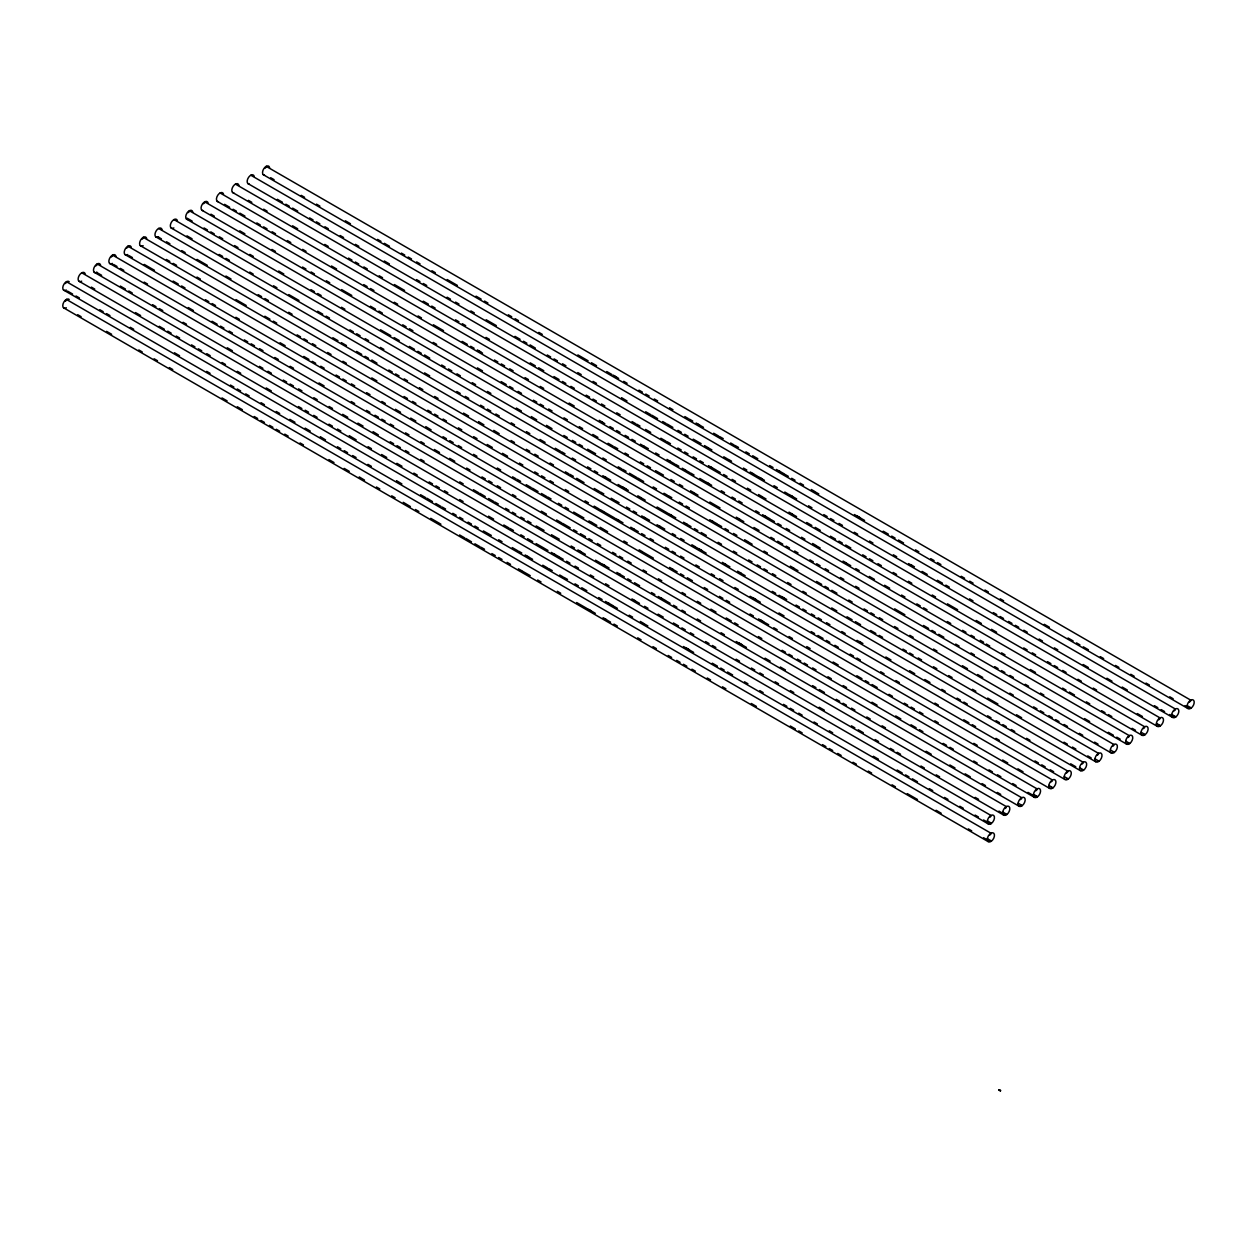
<?xml version="1.0" encoding="UTF-8"?>
<svg xmlns="http://www.w3.org/2000/svg" width="1257" height="1257" viewBox="0 0 1257 1257"><rect width="100%" height="100%" fill="white"/><g stroke="black" fill="none" stroke-linecap="round" stroke-linejoin="round"><path stroke-width="1.5" d="M998.844 1090.102L1000.572 1090.825L999.032 1089.662M999.598 1089.803L999.221 1089.85M1000.321 1090.95L1000.572 1090.338M65.175 283.579L66.401 282.574M95.909 265.84L97.135 264.834M111.276 256.978L112.501 255.972M126.643 248.1L127.868 247.095M65.175 301.334L66.401 300.329M142.01 239.223L143.235 238.217M188.11 212.622L189.336 211.6M203.477 203.744L204.702 202.738M264.928 168.249L266.17 167.244M989.699 817.349L990.925 816.343M1005.066 808.487L1006.291 807.481M1020.433 799.609L1021.658 798.604M1035.799 790.747L1037.025 789.742M1051.166 781.87L1052.392 780.864M989.699 835.104L990.925 834.098M1066.533 772.992L1067.759 771.987M1081.9 764.13L1083.125 763.125M1097.267 755.253L1098.492 754.247M1112.634 746.391L1113.859 745.37M1128 737.513L1129.226 736.508M1143.367 728.636L1144.593 727.63M1158.734 719.774L1159.96 718.768M1174.101 710.896L1175.326 709.891M1189.468 702.019L1190.693 701.013M1189.373 707.942L1190.599 707.581L1187.205 705.617M1174.007 716.804L1175.232 716.443L1171.838 714.495M1158.64 725.682L1159.865 725.32L1156.471 723.372M1143.273 734.544L1144.498 734.198L1141.105 732.234M1127.922 743.421L1129.132 743.06L1125.738 741.111M1112.555 752.299L1113.765 751.937L1110.387 749.973M1097.188 761.161L1098.398 760.799L1095.02 758.851M1081.821 770.038L1083.031 769.677L1079.653 767.728M1066.455 778.9L1067.664 778.554L1064.286 776.59M1051.088 787.778L1052.298 787.416L1048.919 785.468M1035.721 796.655L1036.931 796.294L1033.553 794.33M1020.354 805.517L1021.564 805.171L1018.186 803.207M1004.987 814.395L1006.197 814.033L1002.819 812.085M989.62 823.272L990.83 822.911L987.452 820.947M989.62 841.012L990.83 840.65L987.452 838.702M266.17 166.348L1190.693 700.118M613.18 375.105L616.558 377.069M689.37 419.1L692.764 421.064M696.142 423.012L699.536 424.96M719.852 436.698L723.246 438.646M735.094 445.497L738.488 447.445M779.12 470.919L784.195 473.842M811.299 489.492L814.677 491.44M857.007 515.889L860.401 517.837M270.679 177.724L274.073 179.672M301.224 195.338L304.618 197.302M316.497 204.153L319.891 206.101M345.361 220.792L350.452 223.73M377.603 239.396L380.997 241.344M384.391 243.308L389.481 246.246M401.376 253.097L404.77 255.045M408.164 257.009L411.558 258.973M416.648 261.912L420.042 263.86M431.921 270.711L435.315 272.675M447.193 279.525L457.375 285.402M476.057 296.165L481.148 299.103M484.542 301.067L487.936 303.016M508.299 314.769L511.693 316.717M515.087 318.681L518.481 320.645M538.86 332.382L542.254 334.346M577.89 354.898L588.072 360.775M591.466 362.739L596.556 365.661M606.754 371.538L611.845 374.476M615.239 376.44L618.633 378.388M623.723 381.327L627.117 383.291M638.996 390.141L642.39 392.105M645.784 394.054L649.178 396.018M654.269 398.956L657.662 400.904M669.557 407.755L672.951 409.719M684.829 416.57L688.223 418.534M698.405 424.41L703.496 427.333M713.677 433.209L718.768 436.148M263.279 174.692L1187.802 708.461M250.803 175.226L1175.326 708.995M277.373 199.313L282.464 202.251M285.858 204.215L289.251 206.164M292.645 208.128L297.736 211.066M309.631 217.917L313.024 219.881M316.418 221.829L319.812 223.793M324.903 226.731L328.297 228.68M340.176 235.53L343.57 237.494M355.448 244.345L358.842 246.309M384.312 260.985L389.403 263.923M416.554 279.588L419.948 281.537M423.342 283.501L426.736 285.465M447.115 297.202L450.509 299.166M455.6 302.104L458.994 304.053M470.872 310.919L474.266 312.867M486.145 319.718L496.326 325.594M515.009 336.357L520.099 339.296M523.493 341.26L526.887 343.208M530.077 344.874L535.372 348.11M547.251 354.961L550.645 356.925M554.038 358.874L557.432 360.838M562.523 363.776L565.917 365.724M577.796 372.575L581.205 374.539M593.084 381.39L596.478 383.354M621.524 397.668L627.023 400.967M645.689 411.746L650.796 414.669M651.99 415.266L657.584 418.597M662.675 421.535L666.069 423.483M667.231 424.065L672.856 427.396M677.947 430.334L681.341 432.298M684.735 434.246L688.129 436.21M693.22 439.149L701.107 443.611M704.486 445.575L707.88 447.523M708.492 447.963L711.886 449.912M728.196 459.261L731.574 461.209M743.437 468.06L746.815 470.008M750.209 471.972L753.587 473.92M758.678 476.859L762.056 478.807M773.919 485.658L777.297 487.606M789.145 494.457L792.538 496.405M911.074 564.833L914.452 566.797M247.912 183.569L1172.435 717.338M235.436 184.103L1159.975 717.873M248.43 200.35L251.824 202.314M263.703 209.165L267.097 211.129M292.567 225.804L297.658 228.743M324.809 244.408L328.203 246.372M348.566 258.109L351.96 260.073M355.37 262.022L358.764 263.986M363.854 266.924L367.248 268.872M379.127 275.739L382.521 277.687M394.399 284.538L404.581 290.414M423.263 301.177L428.354 304.115M431.748 306.08L435.142 308.044M455.505 319.781L458.899 321.745M462.293 323.693L465.687 325.657M486.05 337.41L489.444 339.359M530.187 362.849L535.278 365.787M538.672 367.751L543.762 370.689M553.944 376.566L559.035 379.504M562.445 381.452L565.839 383.416M570.929 386.355L574.323 388.303M586.202 395.154L589.596 397.118M592.99 399.082L596.384 401.03M601.475 403.968L604.868 405.932M616.747 412.783L620.141 414.731M632.035 421.582L635.429 423.546M636.639 424.143L640.017 426.092M645.611 429.423L650.702 432.361M660.883 438.237L665.974 441.16M667.106 441.726L670.5 443.69M677.853 448.026L681.247 449.975M684.641 451.939L688.035 453.887M693.126 456.825L696.519 458.789M711.132 467.148L716.223 470.087M758.552 494.52L761.931 496.484M789.019 512.118L792.413 514.082M232.545 192.447L1157.069 726.216M220.069 192.965L1144.608 726.735M477.33 349.917L480.724 351.866M599.259 420.294L602.637 422.258M643.285 445.716L648.361 448.655M666.98 459.402L670.374 461.35M675.449 464.289L678.843 466.253M682.221 468.201L685.615 470.149M690.69 473.088L694.068 475.052M705.931 481.887L709.309 483.835M721.172 490.686L724.551 492.634M765.199 516.108L770.274 519.031M812.603 543.48L815.997 545.428M843.086 561.078L846.464 563.026M980.24 640.253L983.618 642.217M224.579 204.325L229.67 207.264M233.064 209.228L236.457 211.192M239.851 213.14L244.942 216.078M256.821 222.929L260.215 224.893M263.609 226.841L267.018 228.805M272.109 231.744L275.503 233.708M287.382 240.558L290.776 242.507M302.654 249.357L306.048 251.321M331.502 265.997L336.609 268.935M363.76 284.601L367.154 286.565M370.548 288.513L373.942 290.477M394.305 302.23L397.699 304.178M418.078 315.931L421.472 317.88M433.351 324.746L443.532 330.607M462.199 341.385L467.29 344.324M470.684 346.272L474.093 348.236M479.184 351.174L482.578 353.123M494.457 359.973L497.851 361.937M501.244 363.901L504.638 365.85M509.729 368.788L513.123 370.752M525.002 377.603L528.396 379.551M540.274 386.418L543.684 388.366M569.138 403.057L574.229 405.995M601.38 421.645L604.774 423.609M609.881 426.547L613.275 428.496M616.668 430.46L620.062 432.424M625.153 435.362L628.547 437.31M631.941 439.274L635.335 441.223M640.426 444.161L643.82 446.125M655.698 452.976L659.092 454.94M669.274 460.8L674.365 463.739M217.178 201.309L1141.702 735.078M204.718 201.843L1129.242 735.612M210.909 214.177L214.303 216.141M239.757 230.832L244.848 233.755M272.015 249.42L275.409 251.384M302.56 267.05L305.954 268.998M311.045 271.936L314.439 273.9M326.333 280.751L329.727 282.699M341.605 289.566L351.787 295.426M370.454 306.205L375.544 309.143M378.938 311.092L382.332 313.056M402.711 324.793L406.105 326.757M409.499 328.721L412.893 330.67M433.256 342.423L436.65 344.371M477.393 367.877L482.484 370.815M501.15 381.578L506.241 384.516M509.635 386.465L513.029 388.429M518.12 391.367L521.514 393.331M533.408 400.182L536.802 402.13M540.196 404.094L543.59 406.042M548.68 408.981L552.074 410.945M563.953 417.795L567.347 419.759M579.226 426.61L582.62 428.558M592.817 434.435L597.908 437.373M608.089 443.25L613.18 446.188M614.359 446.769L617.753 448.718M625.059 453.039L628.453 455.003M640.332 461.853L643.725 463.802M647.119 465.766L650.513 467.714M655.604 470.652L663.476 475.115M690.564 490.764L693.943 492.713M736.288 517.161L739.666 519.11M201.811 210.186L1126.335 743.955M189.351 210.72L1113.875 744.49M187.057 218.168L192.148 221.091M204.027 227.957L207.421 229.905M210.815 231.869L214.209 233.818M219.299 236.756L222.693 238.72M234.588 245.571L237.982 247.535M249.86 254.385L253.254 256.334M278.708 271.025L283.799 273.963M310.966 289.629L314.36 291.577M317.754 293.541L321.148 295.489M341.511 307.242L344.905 309.206M380.557 329.758L390.738 335.635M394.132 337.583L399.223 340.521M409.405 346.398L414.496 349.336M417.89 351.284L421.284 353.248M424.599 354.945L429.768 358.151M441.663 365.001L445.057 366.95M448.45 368.914L451.844 370.878M456.935 373.8L460.329 375.764M472.208 382.615L475.602 384.579M487.48 391.43L490.874 393.378M516.344 408.069L521.435 411.008M531.271 416.538L536.708 419.822M546.512 425.337L551.98 428.621M563.859 435.472L567.253 437.436M572.359 440.374L575.753 442.323M579.147 444.287L582.541 446.251M587.632 449.189L595.614 453.683M602.904 457.988L606.298 459.952M618.177 466.803L621.571 468.767M622.702 469.332L626.096 471.281M629.474 473.229L636.843 477.566M637.943 478.116L643.647 481.494M653.184 486.915L656.578 488.879M668.425 495.714L671.804 497.678M712.452 521.136L717.527 524.075M744.615 539.709L748.009 541.673M790.339 566.106L793.733 568.07M186.445 219.048L1110.968 752.817M173.985 219.582L1098.508 753.352M561.628 451.797L565.006 453.761M605.638 477.22L610.729 480.158M622.576 486.993L625.97 488.957M637.818 495.792L641.211 497.741M668.3 513.39L671.678 515.339M683.541 522.189L686.919 524.138M186.963 235.845L192.054 238.783M219.221 254.448L222.615 256.397M226.009 258.361L229.403 260.309M249.766 272.062L253.16 274.026M273.523 285.763L276.917 287.727M288.811 294.578L298.993 300.454M317.66 311.217L322.75 314.156M326.144 316.12L329.538 318.068M349.917 329.821L353.311 331.769M356.705 333.733L360.099 335.698M365.19 338.62L368.584 340.584M380.462 347.435L383.856 349.399M424.599 372.889L429.69 375.827M456.841 391.493L460.235 393.441M465.326 396.379L468.72 398.343M480.598 405.194L483.992 407.158M487.402 409.106L490.796 411.07M495.887 414.009L499.28 415.957M511.159 422.808L514.553 424.772M526.432 431.622L529.826 433.586M540.007 439.447L545.098 442.385M555.295 448.262L560.386 451.2M572.265 458.051L575.659 460.015M587.538 466.866L590.931 468.83M594.325 470.778L597.719 472.742M602.81 475.68L606.204 477.629M618.083 484.479L628.28 490.356M171.078 227.926L1095.601 761.695M158.618 228.46L1083.141 762.229M158.021 236.882L161.415 238.846M166.505 241.784L169.899 243.732M181.778 250.583L185.172 252.547M197.066 259.398L207.248 265.274M225.914 276.037L231.005 278.975M258.156 294.641L261.566 296.589M264.96 298.553L268.354 300.517M288.717 312.255L292.111 314.219M332.854 337.709L337.944 340.647M341.338 342.611L346.429 345.534M356.611 351.41L361.702 354.348M365.096 356.312L368.49 358.261M371.852 359.973L376.974 363.163M388.853 370.014L392.247 371.978M395.641 373.926L399.05 375.89M404.141 378.828L407.535 380.777M419.414 387.627L422.808 389.591M434.686 396.442L438.08 398.406M463.534 413.082L468.641 416.02M478.524 421.566L483.914 424.835M493.765 430.365L499.186 433.649M511.065 440.5L514.459 442.448M526.337 449.299L529.731 451.263M534.822 454.201L538.232 456.165M550.11 463.016L553.504 464.964M565.383 471.815L568.777 473.779M569.955 474.36L573.349 476.309M576.727 478.273L584.049 482.594M594.231 488.454L599.322 491.393M600.437 491.958L603.831 493.907M611.216 498.243L614.61 500.207M615.679 500.757L619.072 502.706M644.464 517.381L649.539 520.304M659.705 526.164L664.78 529.103M691.869 544.752L695.262 546.701M698.656 548.649L702.034 550.613M722.351 562.35L725.745 564.299M737.592 571.134L740.986 573.098M781.618 596.556L786.693 599.495M859.505 641.526L862.899 643.49M155.711 236.803L1080.234 770.572M143.251 237.322L1067.774 771.091M166.411 259.461L169.805 261.409M173.215 263.373L176.609 265.337M196.972 277.074L200.366 279.038M236.002 299.59L246.199 305.467M264.866 316.23L269.956 319.168M273.35 321.132L276.744 323.08M297.108 334.833L300.502 336.797M303.895 338.746L307.289 340.71M312.396 343.648L315.79 345.596M327.668 352.447L331.062 354.411M342.941 361.262L346.335 363.226M371.789 377.901L376.88 380.84M404.047 396.505L407.441 398.469M412.532 401.407L415.926 403.356M427.804 410.206L431.198 412.17M434.592 414.119L437.986 416.083M443.077 419.021L446.471 420.985M458.365 427.836L461.759 429.784M473.638 436.635L477.032 438.599M487.213 444.475L492.304 447.413M502.486 453.29L507.577 456.212M519.471 463.079L522.865 465.027M534.744 471.878L538.137 473.842M541.531 475.79L544.925 477.754M550.016 480.693L553.41 482.657M565.289 489.507L568.683 491.456M585.071 500.82L588.465 502.784M594.152 506.147L599.243 509.085M600.312 509.619L603.706 511.583M615.553 518.418L618.931 520.382M630.794 527.217L634.172 529.181M752.707 597.609L756.101 599.558M140.344 245.665L1064.868 779.434M127.884 246.199L1052.408 779.968M128.984 255.611L132.378 257.559M144.256 264.41L154.454 270.286M173.12 281.049L178.211 283.988M181.605 285.952L184.999 287.916M205.362 299.653L208.756 301.617M212.15 303.565L215.544 305.53M235.923 317.283L239.317 319.231M280.044 342.721L285.135 345.659M303.817 356.438L308.908 359.376M312.302 361.325L315.696 363.289M320.786 366.227L324.18 368.175M336.059 375.026L339.453 376.99M342.847 378.954L346.241 380.902M351.332 383.841L354.725 385.805M366.62 392.655L370.014 394.604M381.892 401.454L385.286 403.418M395.468 409.295L400.559 412.233M410.74 418.11L415.831 421.032M425.777 426.61L431.12 429.847M442.998 436.698L446.392 438.662M449.786 440.626L453.18 442.574M458.271 445.512L461.665 447.476M473.543 454.327L476.937 456.275M497.301 468.028L500.71 469.992M512.589 476.843L515.983 478.791M517.208 479.388L520.602 481.352M526.164 484.668L531.255 487.606M532.449 488.187L538.043 491.518M541.437 493.482L546.528 496.421M547.691 496.986L551.085 498.95M558.407 503.271L561.8 505.22M565.194 507.184L568.604 509.148M573.695 512.07L583.877 517.947M591.717 522.409L596.792 525.347M600.186 527.296L603.58 529.244M623.896 540.981L627.274 542.93M639.137 549.78L642.516 551.729M669.604 567.378L672.998 569.327M761.051 620.172L764.429 622.121M806.758 646.569L810.152 648.518M124.977 254.543L1049.501 788.312M112.517 255.077L1037.041 788.846M113.617 264.473L117.011 266.437M120.405 268.385L123.799 270.349M144.178 282.102L147.572 284.051M188.299 307.541L193.389 310.479M212.072 321.258L217.162 324.196M220.556 326.144L223.95 328.108M229.041 331.047L232.435 332.995M244.314 339.846L247.708 341.81M251.101 343.774L254.495 345.722M259.586 348.66L262.98 350.624M274.874 357.475L278.268 359.423M290.147 366.29L293.541 368.238M318.995 382.929L324.086 385.868M351.253 401.517L354.647 403.481M366.525 410.332L369.919 412.296M375.01 415.234L378.404 417.183M381.798 419.147L385.192 421.095M390.283 424.033L393.677 425.997M405.555 432.848L408.949 434.812M420.844 441.663L424.238 443.611M434.419 449.487L439.51 452.426M449.692 458.302L454.783 461.24M466.661 468.091L470.055 470.039M481.95 476.906L485.343 478.854M488.737 480.818L492.131 482.767M497.222 485.705L500.616 487.669M512.495 494.52L515.889 496.484M541.343 511.159L546.434 514.097M556.631 519.974L561.722 522.912M562.806 523.462L570.207 527.799M109.61 263.404L1034.15 797.174M97.15 263.939L1021.674 797.708M96.553 272.376L101.644 275.299M120.326 286.077L125.417 289.016M128.811 290.964L132.205 292.928M152.568 304.665L155.962 306.629M159.356 308.594L162.75 310.542M183.113 322.295L186.523 324.243M227.25 347.749L232.341 350.687M259.508 366.337L262.902 368.301M267.992 371.239L271.386 373.203M283.265 380.054L286.659 382.002M290.053 383.966L293.447 385.915M298.538 388.853L301.931 390.817M313.81 397.668L317.204 399.632M329.098 406.482L332.492 408.431M342.674 414.307L347.765 417.245M357.946 423.122L363.037 426.06M373.03 431.638L378.31 434.875M390.189 441.726L393.598 443.674M396.992 445.638L400.386 447.586M405.477 450.525L408.871 452.489M420.749 459.339L424.143 461.303M459.779 481.855L463.189 483.819M473.37 489.68L478.461 492.618M479.718 493.231L485.249 496.531M488.643 498.495L493.734 501.433M494.944 502.03L498.338 503.978M505.613 508.284L509.006 510.248M512.4 512.196L515.794 514.16M520.885 517.098L524.279 519.047M527.673 521.011L531.082 522.975M536.173 525.913L544.061 530.375M551.446 534.712L559.302 539.174M571.149 546.009L574.528 547.973M577.921 549.922L581.3 551.886M601.632 563.607L605.01 565.571M616.873 572.406L620.251 574.37M660.883 597.829L665.974 600.767M738.786 642.798L742.164 644.747M94.244 272.282L1018.783 806.051M81.784 272.816L1006.307 806.585M91.368 287.115L94.762 289.079M135.505 312.569L140.595 315.507M159.262 326.27L164.353 329.208M167.762 331.157L171.156 333.121M176.247 336.059L179.641 338.023M191.52 344.874L194.914 346.822M198.307 348.786L201.701 350.75M206.792 353.673L210.186 355.637M222.065 362.487L225.459 364.451M237.353 371.302L240.747 373.25M266.201 387.942L271.292 390.88M298.443 406.545L301.837 408.494M305.184 410.206L308.562 412.155M313.731 415.344L317.125 417.308M329.004 424.159L332.398 426.123M337.489 429.061L340.883 431.01M349.195 435.613L356.155 439.824M368.034 446.675L371.428 448.639M381.625 454.5L386.716 457.438M396.898 463.314L401.989 466.253M413.867 473.103L417.261 475.067M429.14 481.918L432.534 483.866M435.928 485.83L439.322 487.795M444.428 490.733L447.822 492.681M459.701 499.532L463.095 501.496M488.549 516.171L493.64 519.11M503.821 524.986L508.912 527.924M510.059 528.49L513.453 530.454M520.807 534.775L524.2 536.739M527.594 538.687L532.685 541.626M536.079 543.59L543.935 548.052M554.086 553.913L559.161 556.835M631.972 598.882L635.366 600.83M78.892 281.159L1003.416 814.929M66.417 281.678L990.94 815.447M67.517 291.09L72.607 294.028M76.001 295.992L79.411 297.94M99.774 309.693L103.168 311.642M106.562 313.606L109.956 315.57M130.319 327.307L133.713 329.271M174.456 352.761L179.547 355.7M206.698 371.365L210.092 373.313M230.471 385.066L233.865 387.03M237.259 388.979L240.653 390.943M245.744 393.881L249.137 395.829M261.016 402.68L264.41 404.644M276.289 411.495L279.683 413.459M289.88 419.335L294.971 422.258M305.152 428.134L310.243 431.072M320.284 436.666L325.516 439.887M337.395 446.738L340.788 448.702M344.182 450.65L347.576 452.614M352.667 455.553L356.077 457.501M367.955 464.352L371.349 466.316M396.489 480.661L401.894 483.929M420.561 494.708L425.667 497.646M426.971 498.259L432.455 501.559M435.849 503.507L440.94 506.445M442.213 507.058L445.591 509.006M452.819 513.296L456.212 515.26M459.606 517.224L463 519.172M468.091 522.111L471.485 524.075M474.879 526.023L478.273 527.987M483.364 530.925L491.314 535.403M498.652 539.74L502.046 541.688M512.227 547.565L517.318 550.503M518.403 551.053L521.796 553.001M525.175 554.966L528.568 556.914M548.885 568.651L552.263 570.599M564.126 577.45L567.504 579.398M608.152 602.857L613.227 605.795M640.316 621.445L643.71 623.393M686.039 647.826L689.417 649.79M987.436 821.842L990.83 823.806M63.526 290.021L988.049 823.791M66.417 299.433L990.94 833.202M77.698 314.706L81.108 316.67M106.562 331.345L111.653 334.283M138.804 349.949L142.198 351.913M154.092 358.764L157.486 360.712M169.365 367.563L172.759 369.527M221.986 397.919L227.077 400.857M237.259 406.718L242.35 409.656M254.228 416.507L257.622 418.471M261.016 420.435L264.41 422.383M269.501 425.322L272.895 427.286M276.289 429.234L279.683 431.198M284.773 434.136L288.183 436.085M300.062 442.951L303.456 444.899M328.91 459.591L334.001 462.529M344.182 468.39L349.273 471.328M359.235 476.906L364.561 480.143M376.44 486.993L379.834 488.957M391.713 495.808L395.107 497.756M403.261 502.313L410.379 506.571M415.47 509.509L418.864 511.473M430.758 518.324L440.94 524.2M459.606 534.963L464.697 537.902M465.907 538.483L471.485 541.814M474.879 543.778L479.97 546.701M481.148 547.282L484.542 549.246M491.864 553.567L495.258 555.515M498.652 557.48L502.046 559.428M507.137 562.366L510.531 564.33M518.403 568.793L521.796 570.757M522.409 571.181L530.25 575.643M557.354 591.277L560.732 593.241M587.82 608.875L591.214 610.823M603.061 617.674L606.455 619.622M63.526 307.776L988.049 841.546M730.647 442.998L734.041 444.962M745.904 451.829L749.298 453.777M752.692 455.741L757.782 458.679M769.645 465.546L773.039 467.494M776.433 469.458L779.811 471.422M784.902 474.36L788.296 476.324M791.69 478.273L795.068 480.237M800.159 483.175L803.553 485.139M815.416 492.006L818.81 493.954M854.414 514.537L864.58 520.414M883.231 531.192L888.322 534.131M891.716 536.095L895.11 538.059M898.504 540.007L903.579 542.945M915.457 549.812L918.836 551.776M930.714 558.627L934.092 560.591M937.486 562.555L940.88 564.503M961.228 576.272L964.622 578.236M969.697 581.174L973.091 583.122M984.969 589.989L988.348 591.953M1000.226 598.803L1003.605 600.767M1044.3 624.289L1049.391 627.227M1068.041 638.006L1073.117 640.944M1076.511 642.893L1079.904 644.857M1083.298 646.821L1088.389 649.759M1100.252 656.625L1103.646 658.574M1115.509 665.44L1118.903 667.404M1130.766 674.255L1134.16 676.219M1146.023 683.07L1149.417 685.034M1169.764 696.787L1173.158 698.751M1185.021 705.617L1188.415 707.565M723.765 456.778L727.159 458.742M752.582 473.433L757.672 476.372M761.066 478.336L764.445 480.3M784.792 492.053L788.186 494.017M791.58 495.965L796.671 498.903M808.534 505.77L811.928 507.734M823.791 514.584L827.185 516.548M830.578 518.513L833.957 520.461M839.048 523.415L842.441 525.363M854.304 532.23L857.698 534.194M869.561 541.044L872.955 543.008M893.303 554.761L896.697 556.725M908.56 563.576L911.953 565.54M922.119 571.416L927.21 574.355M937.376 580.247L942.467 583.185M945.861 585.134L949.255 587.098M969.603 598.851L972.981 600.815M993.329 612.583L996.722 614.532M1000.116 616.496L1003.51 618.46M1008.585 621.398L1011.979 623.362M1015.373 625.31L1018.767 627.274M1023.842 630.213L1027.236 632.177M1039.115 639.027L1042.493 640.991M1054.372 647.858L1057.75 649.806M1083.188 664.513L1088.279 667.451M1106.93 678.23L1112.005 681.168M1122.187 687.045L1127.262 689.983M1154.397 705.664L1157.791 707.628M1161.169 709.592L1164.563 711.541M1169.654 714.479L1173.048 716.443M699.913 460.753L703.307 462.702M708.398 465.64L711.792 467.604M716.867 470.542L720.261 472.506M723.655 474.47L727.049 476.419M732.124 479.373L735.518 481.321M747.396 488.187L750.775 490.151M762.653 497.002L766.032 498.966M791.47 513.657L796.561 516.596M806.727 522.488L811.818 525.426M815.212 527.374L820.287 530.313M830.468 536.205L835.544 539.143M838.938 541.091L842.331 543.055M845.725 545.019L850.816 547.958M862.679 554.808L866.073 556.772M869.467 558.737L872.845 560.701M877.936 563.639L881.33 565.587M893.193 572.454L896.587 574.418M908.45 581.268L911.844 583.232M932.191 594.985L935.585 596.949M947.448 603.816L957.614 609.692M976.265 620.471L981.356 623.409M991.522 629.286L996.612 632.224M1023.748 647.905L1027.126 649.869M1032.217 652.807L1035.611 654.771M1047.474 661.622L1050.868 663.586M1054.262 665.55L1057.656 667.498M1062.731 670.437L1066.125 672.401M1077.987 679.267L1081.381 681.215M1093.26 688.082L1096.638 690.046M1137.334 713.552L1142.424 716.49M684.546 469.615L689.637 472.553M699.803 478.446L704.894 481.384M708.288 483.332L711.682 485.296M732.03 497.049L735.408 499.013M738.802 500.977L742.196 502.941M755.756 510.766L759.149 512.73M762.543 514.694L765.937 516.658M771.012 519.597L774.406 521.545M777.8 523.509L781.194 525.473M786.269 528.411L789.663 530.375M801.542 537.226L804.92 539.19M816.799 546.057L820.192 548.005M845.615 562.712L850.706 565.65M855.781 568.588L859.175 570.552M869.357 576.429L874.432 579.367M884.614 585.243L889.689 588.182M901.568 595.048L904.961 596.996M916.824 603.863L920.218 605.827M923.612 607.775L926.99 609.739M947.338 621.508L950.732 623.456M962.595 630.323L965.989 632.287M971.08 635.225L974.474 637.173M986.336 644.04L989.73 646.004M1001.593 652.854L1004.987 654.818M1030.41 669.51L1035.501 672.448M1062.636 688.129L1066.015 690.093M1069.408 692.057L1074.499 694.995M1086.362 701.846L1089.756 703.81M1101.619 710.676L1105.013 712.625M1108.407 714.589L1111.801 716.553M1132.133 728.306L1135.527 730.27M670.877 479.467L674.271 481.431M679.361 484.369L682.755 486.333M694.618 493.184L698.012 495.148M709.875 502.014L720.041 507.891M738.692 518.67L743.783 521.608M753.949 527.484L759.039 530.423M770.918 537.289L774.296 539.237M777.69 541.201L782.781 544.14M786.175 546.104L789.553 548.068M794.644 551.006L798.038 552.954M809.901 559.821L813.295 561.785M816.689 563.733L820.083 565.697M825.158 568.635L828.552 570.599M840.43 577.466L843.808 579.414M855.687 586.281L859.065 588.245M894.67 608.812L904.851 614.689M923.502 625.467L928.577 628.406M931.971 630.37L935.365 632.334M938.759 634.298L943.85 637.236M955.713 644.087L959.107 646.051M970.97 652.917L974.364 654.866M994.711 666.634L998.089 668.583M1001.483 670.547L1004.877 672.511M1009.968 675.449L1013.362 677.413M1025.225 684.264L1028.619 686.228M1040.482 693.078L1043.876 695.042M1084.555 718.564L1089.646 721.502M1108.297 732.281L1113.388 735.219M1116.782 737.183L1120.16 739.132M663.995 493.247L667.388 495.195M679.251 502.062L682.645 504.026M686.039 505.974L689.417 507.938M709.765 519.691L713.159 521.655M718.25 524.593L721.644 526.557M725.022 528.521L728.416 530.47M733.507 533.424L736.901 535.372M748.763 542.238L752.157 544.202M764.02 551.053L767.414 553.017M792.837 567.708L797.928 570.647M816.579 581.425L821.669 584.364M825.063 586.328L828.442 588.292M831.835 590.256L836.926 593.194M848.789 600.045L852.183 602.009M864.046 608.875L867.44 610.823M870.834 612.788L874.228 614.752M879.303 617.69L882.697 619.654M894.575 626.505L897.954 628.469M909.832 635.319L913.211 637.283M933.558 649.036L936.952 651M962.391 665.707L967.466 668.645M977.647 674.522L982.723 677.46M1009.858 693.141L1013.252 695.09M1033.6 706.858L1036.978 708.822M1040.372 710.771L1043.766 712.735M1048.857 715.673L1052.235 717.637M1055.629 719.601L1059.023 721.549M1064.113 724.488L1067.507 726.452M1079.37 733.318L1082.764 735.266M1094.627 742.133L1098.021 744.097M641.84 498.196L645.234 500.16M657.097 507.011L667.278 512.887M670.672 514.851L675.747 517.79M685.929 523.666L691.004 526.604M694.398 528.568L697.792 530.533M701.186 532.497L706.277 535.435M718.14 542.286L721.534 544.25M733.397 551.1L736.791 553.064M748.653 559.931L752.047 561.879M757.138 564.833L760.516 566.781M763.91 568.745L767.304 570.709M772.395 573.648L775.789 575.612M787.652 582.462L791.046 584.426M802.909 591.277L806.303 593.241M831.725 607.932L836.816 610.886M846.982 616.763L852.073 619.701M855.467 621.665L860.558 624.603M870.724 630.48L875.815 633.418M879.209 635.382L882.587 637.33M902.935 649.099L906.328 651.047M909.722 653.012L913.116 654.976M918.191 657.914L921.585 659.878M933.448 666.729L936.842 668.693M948.721 675.559L952.099 677.507M972.447 689.276L975.841 691.224M987.703 698.091L997.885 703.967M1016.536 714.746L1021.611 717.684M1064.003 742.18L1067.397 744.144M1072.472 747.082L1075.866 749.046M1087.745 755.897L1091.123 757.861M626.473 507.058L629.867 509.022M633.261 510.986L636.655 512.95M641.73 515.889L645.124 517.837M657.002 524.703L660.381 526.667M672.259 533.518L675.638 535.482M680.728 538.42L684.122 540.384M695.985 547.235L706.167 553.127M724.818 563.89L729.893 566.844M740.074 572.721L745.15 575.659M772.285 591.34L775.679 593.288M779.073 595.252L784.148 598.191M796.027 605.057L799.405 607.005M802.799 608.969L806.193 610.933M811.284 613.872L814.662 615.836M818.056 617.784L821.449 619.748M826.54 622.686L829.934 624.65M841.797 631.517L845.191 633.465M857.054 640.332L860.448 642.296M885.871 656.987L890.962 659.925M909.612 670.704L914.703 673.642M924.869 679.518L929.96 682.457M941.823 689.323L945.217 691.287M957.08 698.138L960.474 700.102M963.868 702.066L967.262 704.014M987.593 715.783L990.987 717.747M996.078 720.685L999.472 722.634M1002.866 724.598L1006.244 726.562M1011.335 729.5L1014.729 731.464M1026.592 738.315L1029.986 740.279M1070.681 763.8L1075.756 766.739M604.334 512.023L614.5 517.9M617.894 519.848L622.985 522.802M633.151 528.678L638.242 531.617M641.636 533.581L645.014 535.529M650.105 538.467L653.499 540.431M665.362 547.298L668.755 549.246M672.149 551.21L675.543 553.174M680.618 556.113L684.012 558.077M695.875 564.927L699.269 566.891M711.148 573.742L714.526 575.706M719.617 578.644L723.011 580.608M734.874 587.475L738.268 589.423M750.13 596.289L760.312 602.166M778.963 612.945L784.038 615.883M811.174 631.564L814.567 633.528M817.946 635.476L823.036 638.415M826.43 640.379L829.824 642.343M834.899 645.281L838.293 647.245M850.172 654.096L853.55 656.06M856.944 658.024L860.338 659.972M880.686 671.741L884.08 673.705M895.942 680.556L899.336 682.52M934.941 703.087L938.319 705.051M963.758 719.758L968.848 722.696M972.242 724.645L975.621 726.609M995.968 738.362L999.362 740.326M1034.967 760.909L1038.361 762.873M1041.754 764.822L1045.133 766.786M1050.224 769.724L1053.617 771.688M588.967 520.885L592.361 522.849M604.224 529.7L607.618 531.664M643.223 552.247L653.389 558.124M672.039 568.902L677.13 571.841M680.524 573.805L683.902 575.769M687.296 577.717L692.387 580.655M704.25 587.522L707.644 589.486M719.507 596.337L722.901 598.301M726.295 600.265L729.688 602.213M750.036 613.982L753.414 615.93M758.505 618.884L761.899 620.832M765.293 622.796L768.671 624.76M773.762 627.699L777.156 629.663M789.019 636.513L792.413 638.477M833.108 661.999L838.183 664.937M856.834 675.716L861.925 678.654M865.319 680.603L868.713 682.567M872.091 684.531L877.182 687.469M889.045 694.32L892.439 696.284M904.317 703.15L907.695 705.098M911.089 707.062L914.483 709.027M919.574 711.965L922.968 713.929M934.831 720.78L938.225 722.744M973.829 743.327L977.208 745.275M1002.646 759.982L1007.737 762.92M1017.903 768.797L1022.994 771.735M573.601 529.763L576.994 531.727M580.373 533.675L585.463 536.613M588.857 538.577L592.251 540.541M597.342 543.48L600.72 545.444M612.599 552.294L615.977 554.258M619.371 556.222L622.765 558.171M627.856 561.109L631.25 563.073M643.113 569.94L646.507 571.888M658.369 578.754L661.763 580.718M682.111 592.471L685.489 594.435M697.368 601.286L700.762 603.25M710.928 609.126L716.019 612.065M726.185 617.957L731.275 620.895M734.669 622.843L738.048 624.808M758.395 636.561L761.789 638.525M782.137 650.278L785.531 652.242M788.909 654.206L792.303 656.17M797.394 659.108L800.788 661.056M804.181 663.02L807.56 664.984M812.651 667.923L816.044 669.887M827.907 676.737L831.301 678.701M843.164 685.568L846.558 687.516M871.997 702.223L877.072 705.161M895.722 715.94L900.813 718.878M910.979 724.755L916.07 727.693M919.464 729.657L922.858 731.621M943.206 743.374L946.584 745.338M949.978 747.287L953.372 749.251M973.719 761.019L977.113 762.968M988.976 769.834L992.37 771.798M997.445 774.736L1000.839 776.685M1012.718 783.551L1016.096 785.515M1027.975 792.366L1034.747 796.294M580.278 551.367L585.353 554.306M595.535 560.182L600.61 563.136M604.004 565.084L609.095 568.023M619.261 573.915L624.352 576.853M627.746 578.801L631.14 580.765M634.534 582.729L639.609 585.668M651.487 592.518L654.866 594.482M658.259 596.447L661.653 598.411M666.744 601.349L670.122 603.297M673.516 605.261L676.91 607.225M682.001 610.164L685.395 612.128M697.258 618.978L700.652 620.942M720.999 632.695L724.378 634.659M736.256 641.526L746.422 647.402M765.073 658.181L770.164 661.119M780.33 666.996L785.421 669.934M812.541 685.615L815.934 687.579M819.328 689.527L824.419 692.466M836.282 699.332L839.676 701.296M843.054 703.244L846.448 705.208M851.539 708.147L854.933 710.111M866.796 716.977L870.19 718.925M882.053 725.792L885.447 727.756M926.142 751.262L931.217 754.2M949.868 764.979L954.959 767.917M965.125 773.809L970.215 776.747M982.078 783.598L985.472 785.562M997.351 792.429L1000.729 794.377M544.564 548.476L547.958 550.44M551.336 552.404L554.73 554.368M559.821 557.307L563.215 559.255M566.608 561.219L569.987 563.183M575.077 566.121L578.471 568.085M590.334 574.936L593.728 576.9M605.591 583.751L608.985 585.715M634.424 600.422L639.499 603.36M644.59 606.298L647.983 608.262M658.149 614.139L663.24 617.077M673.406 622.953L678.497 625.892M681.891 627.856L685.285 629.82M690.36 632.758L693.754 634.706M705.633 641.573L709.011 643.537M712.405 645.485L715.799 647.449M736.146 659.202L739.54 661.166M751.403 668.033L754.797 669.981M759.872 672.935L763.266 674.883M775.145 681.75L778.523 683.714M790.402 690.564L793.78 692.528M819.218 707.22L824.309 710.158M851.429 725.839L854.823 727.803M858.217 729.767L863.292 732.705M875.171 739.556L878.564 741.52M890.427 748.386L893.821 750.335M897.215 752.299L900.593 754.263M920.941 766.016L924.335 767.98M936.198 774.831L939.592 776.795M975.196 797.378L978.59 799.326M998.938 811.095L1004.013 814.033M527.5 556.38L532.591 559.318M542.757 565.194L547.848 568.133M559.711 574.999L563.105 576.947M574.968 583.814L578.361 585.778M581.755 587.726L586.846 590.664M598.709 597.531L602.103 599.495M605.497 601.443L608.875 603.407M613.966 606.345L617.36 608.309M629.223 615.16L632.617 617.124M644.48 623.991L647.874 625.939M683.478 646.522L693.644 652.399M712.295 663.177L717.386 666.116M720.78 668.08L724.173 670.044M727.552 672.008L732.642 674.946M744.505 681.797L747.899 683.761M759.778 690.612L763.156 692.576M783.504 704.344L786.898 706.293M790.292 708.257L793.686 710.221M798.761 713.159L802.155 715.123M814.017 721.974L817.411 723.938M829.29 730.788L832.668 732.752M873.364 756.274L878.454 759.212M897.105 769.991L902.18 772.929M905.574 774.893L908.968 776.842M912.362 778.806L917.453 781.744M929.316 788.61L932.71 790.559M944.573 797.425L947.967 799.389M959.829 806.24L963.223 808.204M975.086 815.07L978.48 817.019M983.571 819.957L988.646 822.895M537.666 579.996L541.06 581.96M576.664 602.527L586.846 608.419M590.224 610.368L595.315 613.306M605.497 619.198L610.572 622.136M613.966 624.085L617.36 626.049M637.708 637.818L641.086 639.766M652.964 646.632L656.358 648.596M668.221 655.447L671.615 657.411M676.69 660.349L680.084 662.313M683.478 664.262L686.872 666.226M691.963 669.164L695.341 671.128M707.22 677.979L710.598 679.943M722.476 686.809L725.87 688.757M751.293 703.464L756.384 706.403M790.292 725.996L795.382 728.934M798.761 730.898L802.155 732.862M822.502 744.615L825.896 746.579M829.29 748.543L832.668 750.492M837.759 753.43L841.153 755.394M853.016 762.261L856.41 764.209M868.273 771.075L871.667 773.039M892.014 784.792L895.408 786.756M907.271 793.607L917.453 799.483M936.088 810.262L941.179 813.216M968.314 828.882L971.692 830.846M983.571 837.712L988.646 840.65M127.758 254.543A5.075 2.923 -60 0 1 124.239 252.688A5.075 2.923 -60 0 1 127.35 246.545A5.075 2.923 -60 0 1 131.325 247.488M203.037 210.642A5.075 2.923 -60 0 1 202.456 203.995A5.075 2.923 -60 0 1 208.159 203.131M112.392 263.42A5.075 2.923 -60 0 1 108.872 261.55A5.075 2.923 -60 0 1 111.983 255.422A5.075 2.923 -60 0 1 115.958 256.365M218.404 201.764A5.075 2.923 -60 0 1 217.822 195.134A5.075 2.923 -60 0 1 223.526 194.269M81.674 281.159A5.075 2.923 -60 0 1 78.138 279.29A5.075 2.923 -60 0 1 81.249 273.162A5.075 2.923 -60 0 1 85.225 274.105M143.125 245.681A5.075 2.923 -60 0 1 139.606 243.811A5.075 2.923 -60 0 1 142.717 237.667A5.075 2.923 -60 0 1 146.692 238.626M264.504 175.163A5.075 2.923 -60 0 1 263.923 168.517A5.075 2.923 -60 0 1 269.627 167.652M158.492 236.803A5.075 2.923 -60 0 1 154.972 234.933A5.075 2.923 -60 0 1 158.083 228.805A5.075 2.923 -60 0 1 162.059 229.748M66.307 307.776A5.075 2.923 -60 0 1 63.149 303.597A5.075 2.923 -60 0 1 69.198 299.433M66.307 290.037A5.075 2.923 -60 0 1 63.149 285.858A5.075 2.923 -60 0 1 69.198 281.694M97.025 272.282A5.075 2.923 -60 0 1 93.505 270.428A5.075 2.923 -60 0 1 96.616 264.284A5.075 2.923 -60 0 1 100.591 265.227M249.137 184.025A5.075 2.923 -60 0 1 248.556 177.378A5.075 2.923 -60 0 1 254.26 176.514M233.771 192.902A5.075 2.923 -60 0 1 233.189 186.256A5.075 2.923 -60 0 1 238.893 185.392M187.686 219.519A5.075 2.923 -60 0 1 187.104 212.873A5.075 2.923 -60 0 1 192.792 212.009M173.859 227.926A5.075 2.923 -60 0 1 170.339 226.071A5.075 2.923 -60 0 1 173.45 219.928A5.075 2.923 -60 0 1 177.426 220.871M1052.832 787.966A5.075 2.923 -60 0 0 1055.189 779.968A5.075 2.923 -60 0 0 1049.029 784.478A5.075 2.923 -60 0 0 1052.832 787.966M1129.65 743.61A5.075 2.923 -60 0 0 1132.023 735.612A5.075 2.923 -60 0 0 1125.863 740.122A5.075 2.923 -60 0 0 1129.65 743.61M1037.465 796.844A5.075 2.923 -60 0 0 1039.822 788.846A5.075 2.923 -60 0 0 1033.663 793.356A5.075 2.923 -60 0 0 1037.465 796.844M1145.017 734.748A5.075 2.923 -60 0 0 1147.39 726.75A5.075 2.923 -60 0 0 1141.23 731.26A5.075 2.923 -60 0 0 1145.017 734.748M1006.731 814.583A5.075 2.923 -60 0 0 1009.088 806.585A5.075 2.923 -60 0 0 1002.929 811.095A5.075 2.923 -60 0 0 1006.731 814.583M1068.183 779.104A5.075 2.923 -60 0 0 1070.555 771.107A5.075 2.923 -60 0 0 1064.396 775.616A5.075 2.923 -60 0 0 1068.183 779.104M1191.117 708.131A5.075 2.923 -60 0 0 1193.474 700.133A5.075 2.923 -60 0 0 1187.331 704.643A5.075 2.923 -60 0 0 1191.117 708.131M1083.55 770.227A5.075 2.923 -60 0 0 1085.922 762.229A5.075 2.923 -60 0 0 1079.763 766.739A5.075 2.923 -60 0 0 1083.55 770.227M991.364 841.2A5.075 2.923 -60 0 0 993.721 833.202A5.075 2.923 -60 0 0 987.562 837.712A5.075 2.923 -60 0 0 991.364 841.2M991.364 823.461A5.075 2.923 -60 0 0 993.721 815.463A5.075 2.923 -60 0 0 987.562 819.973A5.075 2.923 -60 0 0 991.364 823.461M1022.098 805.706A5.075 2.923 -60 0 0 1024.455 797.724A5.075 2.923 -60 0 0 1018.296 802.217A5.075 2.923 -60 0 0 1022.098 805.706M1175.751 716.993A5.075 2.923 -60 0 0 1178.108 708.995A5.075 2.923 -60 0 0 1171.964 713.505A5.075 2.923 -60 0 0 1175.751 716.993M1160.384 725.87A5.075 2.923 -60 0 0 1162.756 717.873A5.075 2.923 -60 0 0 1156.597 722.382A5.075 2.923 -60 0 0 1160.384 725.87M1114.283 752.487A5.075 2.923 -60 0 0 1116.656 744.49A5.075 2.923 -60 0 0 1110.497 748.999A5.075 2.923 -60 0 0 1114.283 752.487M1098.917 761.349A5.075 2.923 -60 0 0 1101.289 753.367A5.075 2.923 -60 0 0 1095.13 757.861A5.075 2.923 -60 0 0 1098.917 761.349"/></g></svg>
